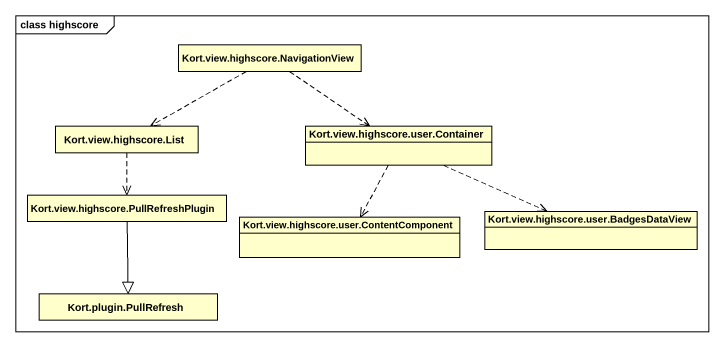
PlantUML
@startuml
mainframe class highscore
hide circle
hide empty members
class "Kort.view.highscore.NavigationView" as Kort_view_highscore
class "Kort.view.highscore.List" as Kort_view_highscore_List
class "Kort.view.highscore.user.Container" as Kort_view_highscore_user
class "Kort.view.highscore.PullRefreshPlugin" as Kort_view_highscore_2
class "Kort.view.highscore.user.ContentComponent" as Kort_view_highscore_user_2
class "Kort.view.highscore.user.BadgesDataView" as Kort_view_highscore_user_3
class "Kort.plugin.PullRefresh" as Kort_plugin_PullRefresh
Kort_view_highscore .left.> Kort_view_highscore_List
Kort_view_highscore ..> Kort_view_highscore_user
Kort_view_highscore_List ..> Kort_view_highscore_2
Kort_view_highscore_user ..> Kort_view_highscore_user_2
Kort_view_highscore_user .right.> Kort_view_highscore_user_3
Kort_view_highscore_2 --|> Kort_plugin_PullRefresh
@enduml
